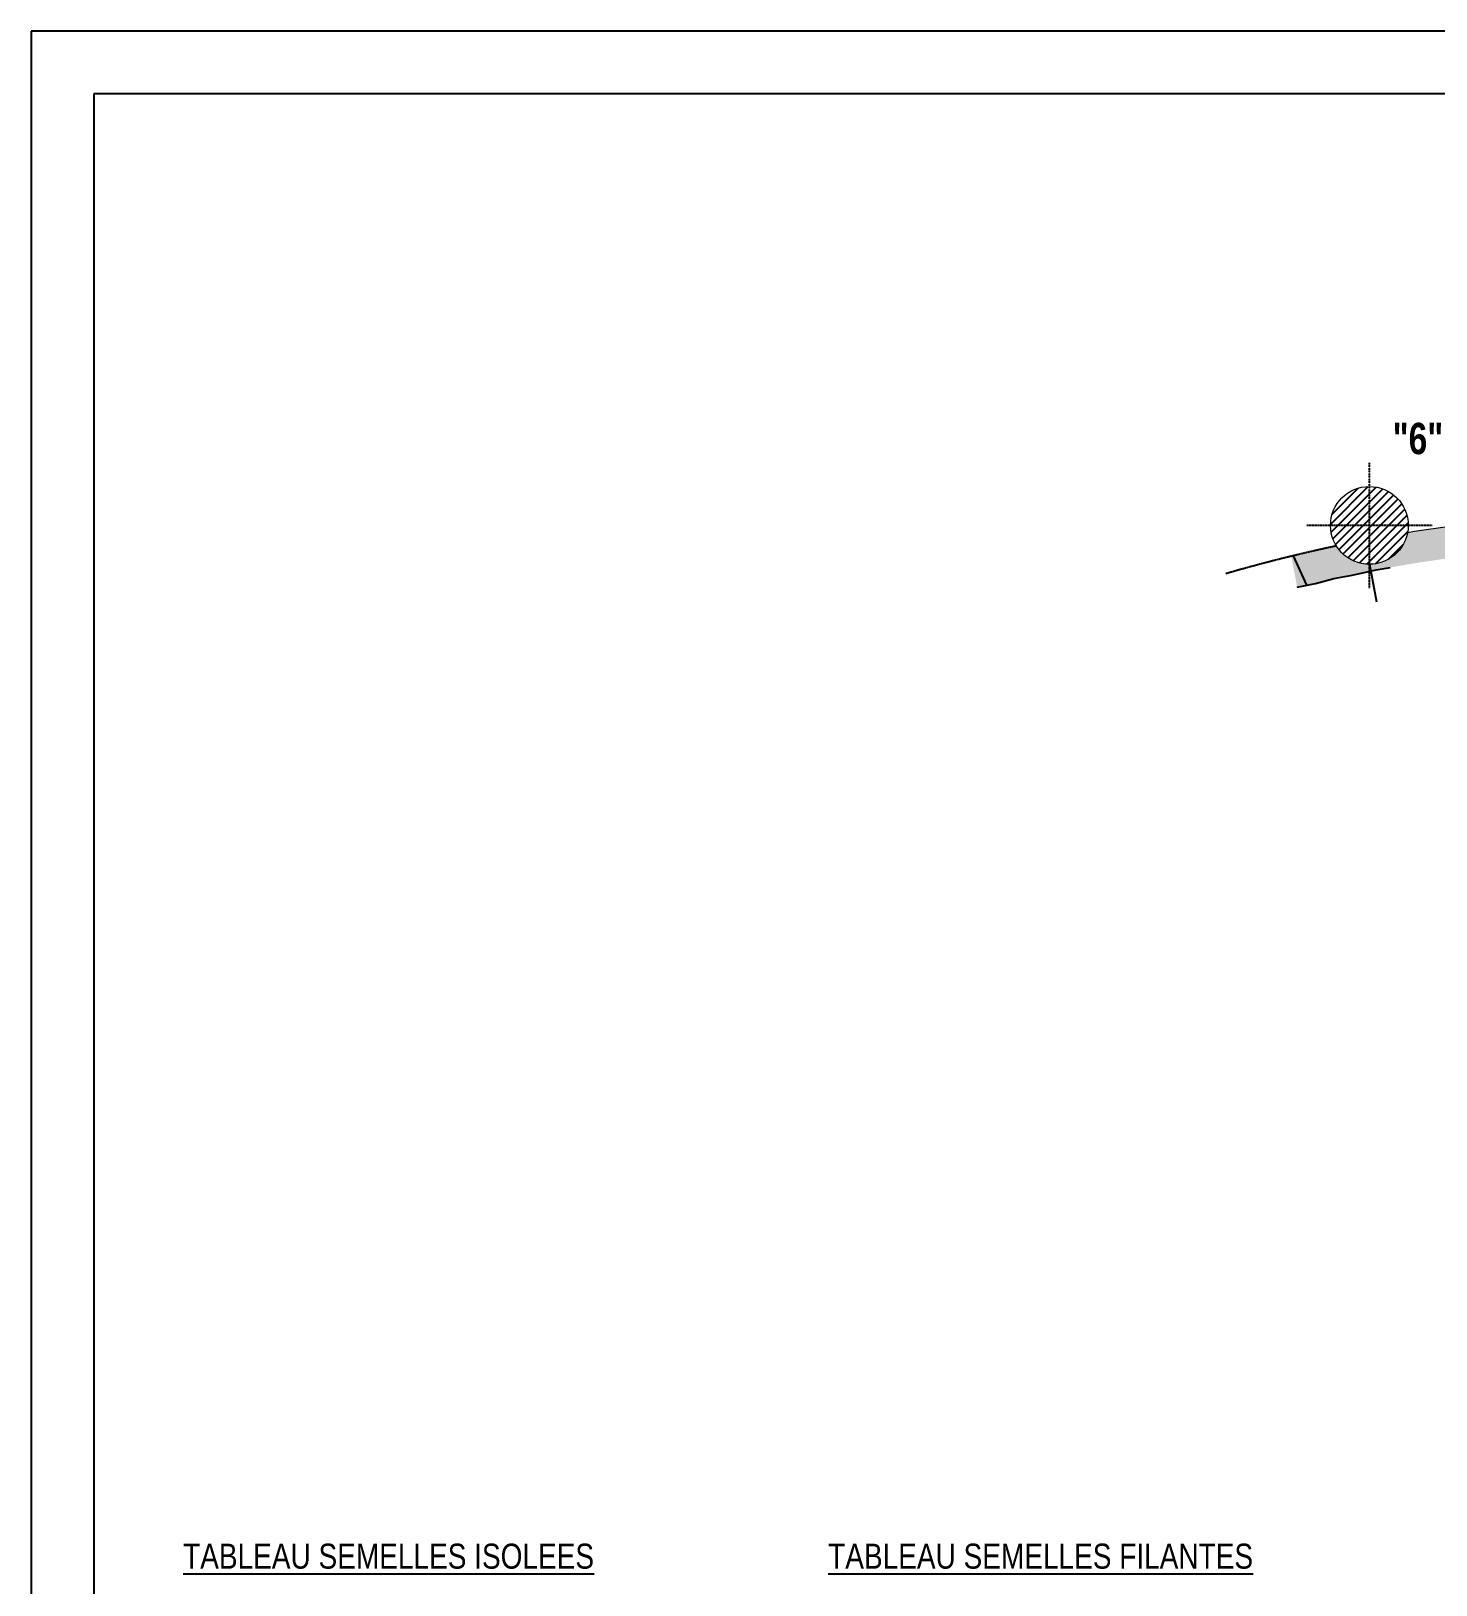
# Model space of a CAD drawing. Header units: centimetres. Extents: x 27441 to 36330, y -3271 to 929.
# Drawn here: x 27441 to 28562, y -311 to 929 of the extents above; entities that cross this region are included whole.
import ezdxf
from ezdxf.enums import TextEntityAlignment as Align

# ---------------------------------------------------------------- set-up
doc = ezdxf.new("R2010")
doc.units = ezdxf.units.CM
doc.linetypes.add('CACHEX2', pattern=[19.05, 12.7, -6.35])
doc.linetypes.add('TIRETPTX2', pattern=[50.8, 25.4, -12.7, 0, -12.7])
for name, color, linetype in [('01_cote_gen', 4, 'Continuous'), ('01_linteaux', 2, 'Continuous'), ('01_murs_sup', 2, 'CACHEX2'), ('01_poch_murs', 253, 'Continuous'), ('01_texte', 230, 'Continuous')]:
    doc.layers.add(name, color=color, linetype=linetype)
doc.layers.add('01_murs_coup', color=5, linetype='Continuous', lineweight=60)
doc.layers.add('01_PIEUX', color=5, linetype='Continuous', lineweight=60)
doc.styles.add('impact', font='impact.ttf')
doc.styles.add('MATTE_TXT', font='arial.ttf')

msp = doc.modelspace()

# ---------------------------------------------------------------- hatches: boundary and pattern name
at = {"layer": '01_poch_murs'}
h = msp.add_hatch(dxfattribs=at)
h.set_pattern_fill('ANSI31', color=256, scale=1.5)
h.set_pattern_definition([(45, (10299.9887, 9238.07), (-3.367596, 3.367596), [])])
h.paths.add_polyline_path([(28508.68, 565.8, 0.4142136), (28477.68, 534.8), (28508.68, 534.8)])
h.paths.add_polyline_path([(28508.68, 534.8), (28477.68, 534.8, 0.4142136), (28508.68, 503.8)])
h.paths.add_polyline_path([(28508.68, 565.8), (28508.68, 534.8), (28539.68, 534.8, 0.4142136)])
h.paths.add_polyline_path([(28539.68, 534.8), (28508.68, 534.8), (28508.68, 503.8, 0.4142136)])
at = {"layer": '01_poch_murs', "ltscale": 3}
h = msp.add_hatch(color=256, dxfattribs=at)
h.dxf.hatch_style = 1
h.paths.add_polyline_path([(28778.53, 543.36), (28686.6, 542.51, -0.6667086), (28629.42, 540.06, 0.0189179), (28539.12, 528.94, -0.2058076), (28525.37, 508.68), (28525.37, 501.25, -0.0349764), (28689.02, 518.62), (28877.7, 518.62), (28877.7, 543.62), (28836.4, 543.62, -0.686668)])
h = msp.add_hatch(color=256, dxfattribs=at)
h.dxf.hatch_style = 1
h.paths.add_polyline_path([(28492.54, 508.34, -0.1165353), (28482.4, 518.36, 0.0014403), (28475.63, 516.91), (28480.33, 492.34, -0.0031847), (28495.01, 495.45)])
h.paths.add_polyline_path([(28475.63, 516.91, 0.0031195), (28460.98, 513.63), (28465.69, 489.05, -0.0031857), (28480.33, 492.34)])
h.paths.add_polyline_path([(28460.98, 513.63, 0.0031209), (28446.37, 510.16), (28451.08, 485.58, -0.0031873), (28465.69, 489.05)])
h.paths.add_polyline_path([(28508.68, 503.8, -0.1377703), (28492.54, 508.34), (28495.01, 495.45, -0.002959), (28508.68, 498.16)])
h.paths.add_polyline_path([(28525.37, 508.68, -0.143115), (28508.68, 503.8), (28509.72, 498.36, -0.0033782), (28525.37, 501.25)])
h = msp.add_hatch(color=256, dxfattribs=at)
h.dxf.hatch_style = 1
h.paths.add_polyline_path([(28508.68, 503.8), (28508.68, 498.16, -0.0002252), (28509.72, 498.36)])

# ---------------------------------------------------------------- linework, layer by layer
at = {"layer": '01_cote_gen'}
for p, q in [((31824.58, 929.31), (27440.72, 929.31)), ((27440.72, 929.31), (27440.72, -1785.69))]:
    msp.add_line(p, q, dxfattribs=at)
at = {"layer": '01_linteaux', "linetype": 'TIRETPTX2', "ltscale": 0.01}
for p, q in [((28508.68, 484.8), (28508.68, 584.8)), ((28558.68, 534.8), (28458.68, 534.8))]:
    msp.add_line(p, q, dxfattribs=at)
at = {"layer": '01_linteaux'}
msp.add_line((28508.68, 503.8), (28514.42, 473.81), dxfattribs=at)
at = {"layer": '01_murs_coup', "linetype": 'Continuous', "lineweight": 5}
for start, end in [(94.85607, 99.19121), (101.94011, 106.27421)]:
    msp.add_arc((28731.23, -658.35), 1202.73, start, end, dxfattribs=at)
at = {"layer": '01_murs_sup', "ltscale": 0.05}
msp.add_arc((28731.23, -658.35), 1202.73, 101.94011, 106.27421, dxfattribs=at)
at = {"layer": '01_PIEUX', "linetype": 'Continuous', "lineweight": 5}
msp.add_circle((28508.68, 534.8), 31, dxfattribs=at)
at = {"layer": '01_poch_murs'}
msp.add_line((28447.98, 510.55), (28458.45, 486.98), dxfattribs=at)
at = {"layer": '01_poch_murs', "ltscale": 3}
for p, q in [((28495.06, 495.17), (28514.08, 499.19)), ((28514.08, 499.19), (28525.37, 501.25)), ((28451.08, 485.57), (28465.81, 488.4)), ((28465.81, 488.4), (28480.33, 492.34)), ((28480.33, 492.34), (28495.06, 495.17))]:
    msp.add_line(p, q, dxfattribs=at)
at = {"layer": '01_texte'}
for p, q in [((31774.58, 879.31), (27490.72, 879.31)), ((27490.72, 879.31), (27490.72, -1785.69))]:
    msp.add_line(p, q, dxfattribs=at)

# ---------------------------------------------------------------- texts
at = {"layer": '01_texte', "style": 'impact'}
msp.add_text('"6"', height=25, rotation=0, dxfattribs=at).set_placement((28547.44, 584.15), align=Align.BOTTOM_CENTER)
at = {"layer": '01_texte', "style": 'MATTE_TXT', "width": 0.8}
for s, p in [('%%UTABLEAU SEMELLES ISOLEES', (27726.01, -303.91)), ('%%UTABLEAU SEMELLES FILANTES', (28246.34, -303.91))]:
    msp.add_text(s, height=20, dxfattribs=at).set_placement(p, align=Align.BOTTOM_CENTER)

doc.saveas('drawing.dxf')
